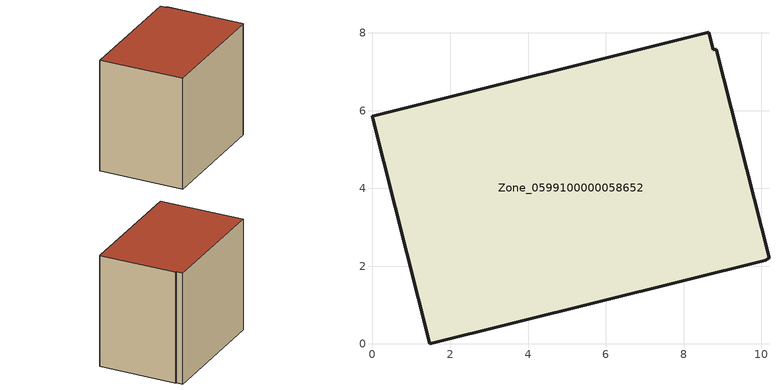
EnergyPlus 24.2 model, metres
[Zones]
Zone_0599100000058652
 floor ground (C_G): 8.65,8.02 8.77,7.57 8.85,7.58 10.2,2.22 10.11,2.16 1.47,0 0,5.85 z0
 wall outside (C_F): 10.11,2.16 10.2,2.22 8.85,7.58 8.77,7.57 8.65,8.02 0,5.85 1.47,0 10.11,2.16 z0:8.06
 roof outside (C_R): 8.77,7.57 8.65,8.02 0,5.85 1.47,0 10.11,2.16 10.2,2.22 8.85,7.58 z8.06
[BUILDING]
Pand.0599100000058652: North Axis=0; Terrain=City; Loads Convergence Tolerance Value=0.04; Temperature Convergence Tolerance Value=0.4; Solar Distribution=FullExterior; Maximum Number of Warmup Days=25; Minimum Number of Warmup Days=1
[Site:Location]
Rotterdam.The.Hague.AP_ZH_NLD Design_Conditions: Latitude=51.96; Longitude=4.45; Time Zone=1; Elevation=-4.5
[SITE:GROUNDTEMPERATURE:BUILDINGSURFACE]
18, 18, 18, 18, 18, 18, 18, 18, 18, 18, 18, 18
[MATERIAL] Thermal Absorptance=0.9; Solar Absorptance=0.7; Visible Absorptance=0.7
Name | Roughness | Thickness | Conductivity | Density | Specific Heat
G.TI.1965-1974 | MediumSmooth | 0.15 | 0.882353 | 540 | 1210
F.TI.1965-1974 | Rough | 0.3 | 0.697674 | 1920 | 840
R.TI.1965-1974 | MediumRough | 0.2 | 0.232558 | 1500 | 1000
[CONSTRUCTION]
C_G: G.TI.1965-1974
C_F: F.TI.1965-1974
C_R: R.TI.1965-1974
[ZONE]
Zone_0599100000058652: Type=1; Multiplier=1; Ceiling Height=Autocalculate; Volume=Autocalculate; Floor Area=autocalculate; Part of Total Floor Area=Yes
[ZONEINFILTRATION:DESIGNFLOWRATE]
Infil_Zone_0599100000058652: Zone or ZoneList or Space or SpaceList=Zone_0599100000058652; Schedule=AlwaysOn; Design Flow Rate Calculation Method=Flow/Area; Flow Rate per Floor Area=0.003; Constant Term Coefficient=1; Temperature Term Coefficient=0; Velocity Term Coefficient=0; Velocity Squared Term Coefficient=0
[HVACTEMPLATE:ZONE:IDEALLOADSAIRSYSTEM]
Zone_0599100000058652: Maximum Heating Supply Air Temperature=50; Minimum Cooling Supply Air Temperature=13; Maximum Heating Supply Air Humidity Ratio=0.0156; Minimum Cooling Supply Air Humidity Ratio=0.0077; Heating Limit=NoLimit; Cooling Limit=NoLimit; Dehumidification Control Type=ConstantSensibleHeatRatio; Cooling Sensible Heat Ratio=0.7; Dehumidification Setpoint=60; Humidification Control Type=None; Humidification Setpoint=30; Outdoor Air Method=None; Outdoor Air Flow Rate per Person=0.00944; Outdoor Air Flow Rate per Zone Floor Area=0; Outdoor Air Flow Rate per Zone=0; Demand Controlled Ventilation Type=None; Outdoor Air Economizer Type=NoEconomizer; Heat Recovery Type=None; Sensible Heat Recovery Effectiveness=0.7; Latent Heat Recovery Effectiveness=0.65
[ZONECONTROL:THERMOSTAT]
ThermostatControl_Zone_0599100000058652: Zone or ZoneList=Zone_0599100000058652; Control Type Schedule=DualSetpointControlType; Control 1=Thermostat_Zone_0599100000058652; Temperature Difference Between Cutout And Setpoint=0
[THERMOSTATSETPOINT:DUALSETPOINT]
Thermostat_Zone_0599100000058652: Heating Setpoint Temperature Schedule=HeatingSetpoint_Zone_0599100000058652; Cooling Setpoint Temperature Schedule=CoolingSetpoint_Zone_0599100000058652
[SCHEDULE:COMPACT]
HeatingSetpoint_Zone_0599100000058652: Through: 12/31, For: AllDays, Until: 24:00, 21
CoolingSetpoint_Zone_0599100000058652: Through: 12/31, For: AllDays, Until: 24:00, 24
DualSetpointControlType: Through: 12/31, For: AllDays, Until: 24:00, 4
AlwaysOn: Through: 12/31, For: AllDays, Until: 24:00, 1
